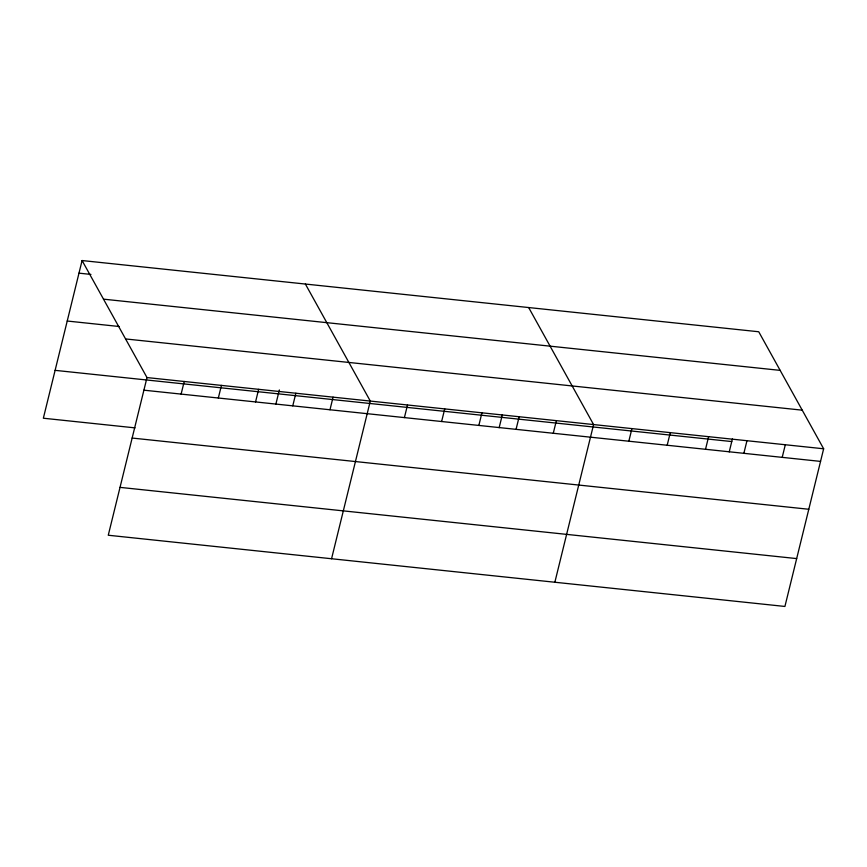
<?xml version="1.0" encoding="UTF-8"?>
<svg xmlns="http://www.w3.org/2000/svg" width="867" height="867" viewBox="0 0 867 867"><rect width="100%" height="100%" fill="white"/><g stroke="black" fill="none" stroke-linecap="round" stroke-linejoin="round"><path stroke-width="1.3" d="M82.083 260.544L147 377.568L108.267 535.242L784.917 606.456L823.65 448.781L758.733 331.758L82.083 260.544L43.35 418.219L135.057 427.875M181.116 394.106L184.216 381.48M218.332 398.018L221.432 385.403M255.548 401.93L258.648 389.316M275.858 404.206L279.358 389.955M292.764 405.854L295.864 393.228M329.98 409.766L333.08 397.151M331.562 558.749L370.296 401.063L305.379 284.04M404.412 417.601L407.512 404.987M441.628 421.514L444.728 408.899M478.844 425.437L481.944 412.822M499.154 427.702L502.34 414.751M516.06 429.349L519.16 416.734M553.276 433.272L556.376 420.647M554.858 582.245L593.592 424.57L528.675 307.547M628.835 441.216L631.935 428.601M667.178 445.259L670.278 432.633M705.521 449.29L708.621 436.675M729.223 451.913L732.398 438.973M743.864 453.333L746.964 440.707M782.207 457.364L785.307 444.749M78.984 273.159L90.937 274.416M103.498 299.158L780.159 370.372M67.225 321.028L119.061 326.491M125.574 338.943L802.224 410.167M147 377.568L823.65 448.781M55.109 370.35L731.759 441.563M143.9 390.183L820.55 461.396M132.142 438.052L808.792 509.265M120.025 487.373L796.675 558.586"/></g></svg>
